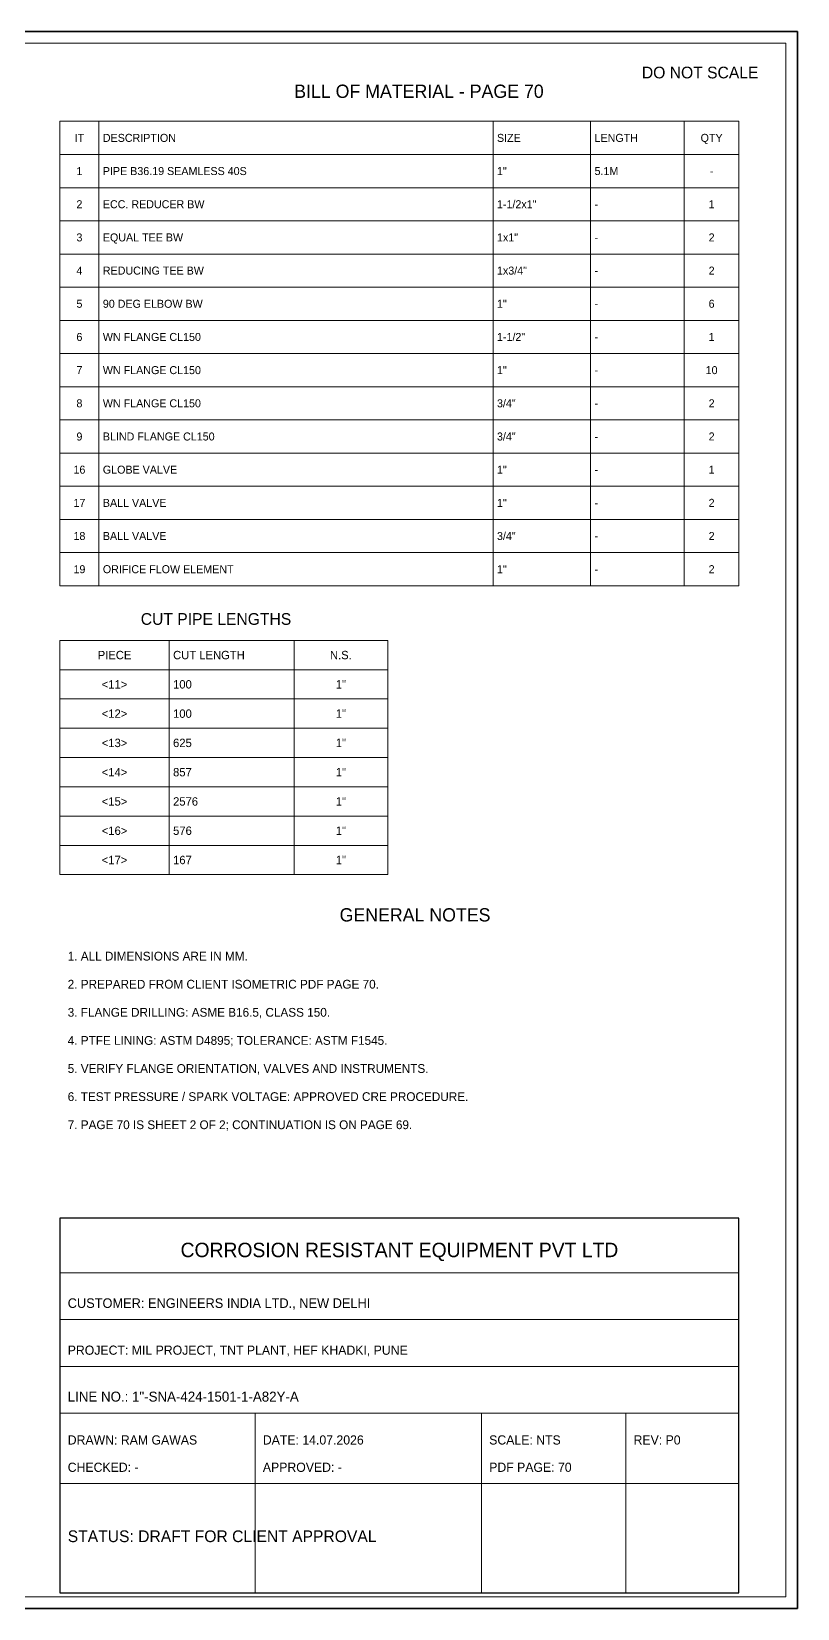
# Model space of a CAD drawing. Header units: millimetres. Extents: x 8 to 586, y 8 to 412.
# Drawn here: x 389.7 to 586, y 8 to 412 of the extents above; entities that cross this region are included whole.
import ezdxf
from ezdxf.enums import TextEntityAlignment as Align

# ---------------------------------------------------------------- set-up
doc = ezdxf.new("R2010")
doc.units = ezdxf.units.MM
for name, color, linetype in [('BORDER', 7, 'Continuous'), ('NOTES', 7, 'Continuous'), ('REVIEW', 1, 'Continuous'), ('TABLE', 7, 'Continuous'), ('TITLE', 7, 'Continuous')]:
    doc.layers.add(name, color=color, linetype=linetype)

msp = doc.modelspace()

# ---------------------------------------------------------------- linework, layer by layer
at = {"layer": 'BORDER', "lineweight": 13}
for p, q in [((397, 94), (571, 94)), ((397, 82), (571, 82)), ((397, 70), (571, 70)), ((397, 58), (571, 58)), ((447, 12), (447, 58)), ((505, 12), (505, 58)), ((542, 12), (542, 58)), ((397, 40), (571, 40))]:
    msp.add_line(p, q, dxfattribs=at)
at = {"layer": 'BORDER', "lineweight": 35}
msp.add_lwpolyline([(8, 8), (586, 8), (586, 412), (8, 412)], close=True, dxfattribs=at)
at = {"layer": 'BORDER', "lineweight": 18}
msp.add_lwpolyline([(11, 11), (583, 11), (583, 409), (11, 409)], close=True, dxfattribs=at)
at = {"layer": 'BORDER', "lineweight": 30}
msp.add_lwpolyline([(397, 12), (571, 12), (571, 108), (397, 108)], close=True, dxfattribs=at)
at = {"layer": 'TABLE', "lineweight": 13}
for p, q in [((407, 270), (407, 389)), ((508, 270), (508, 389)), ((533, 270), (533, 389)), ((557, 270), (557, 389)), ((397, 380.5), (571, 380.5)), ((397, 372), (571, 372)), ((397, 363.5), (571, 363.5)), ((397, 355), (571, 355)), ((397, 346.5), (571, 346.5)), ((397, 338), (571, 338)), ((397, 329.5), (571, 329.5)), ((397, 321), (571, 321)), ((397, 312.5), (571, 312.5)), ((397, 304), (571, 304)), ((397, 295.5), (571, 295.5)), ((397, 287), (571, 287)), ((397, 278.5), (571, 278.5)), ((425, 196), (425, 256)), ((457, 196), (457, 256)), ((397, 248.5), (481, 248.5)), ((397, 241), (481, 241)), ((397, 233.5), (481, 233.5)), ((397, 226), (481, 226)), ((397, 218.5), (481, 218.5)), ((397, 211), (481, 211)), ((397, 203.5), (481, 203.5))]:
    msp.add_line(p, q, dxfattribs=at)
at = {"layer": 'TABLE', "lineweight": 18}
for points in [[(397, 270), (571, 270), (571, 389), (397, 389)], [(397, 196), (481, 196), (481, 256), (397, 256)]]:
    msp.add_lwpolyline(points, close=True, dxfattribs=at)

# ---------------------------------------------------------------- texts
at = {"layer": 'NOTES'}
for s, p in [('1. ALL DIMENSIONS ARE IN MM.', (399, 174)), ('2. PREPARED FROM CLIENT ISOMETRIC PDF PAGE 70.', (399, 166.8)), ('3. FLANGE DRILLING: ASME B16.5, CLASS 150.', (399, 159.6)), ('4. PTFE LINING: ASTM D4895; TOLERANCE: ASTM F1545.', (399, 152.4)), ('5. VERIFY FLANGE ORIENTATION, VALVES AND INSTRUMENTS.', (399, 145.2)), ('6. TEST PRESSURE / SPARK VOLTAGE: APPROVED CRE PROCEDURE.', (399, 138)), ('7. PAGE 70 IS SHEET 2 OF 2; CONTINUATION IS ON PAGE 69.', (399, 130.8))]:
    msp.add_text(s, height=2.25, dxfattribs=at).set_placement(p)
at = {"layer": 'REVIEW'}
msp.add_text('STATUS: DRAFT FOR CLIENT APPROVAL', height=3, dxfattribs=at).set_placement((399, 25))
at = {"layer": 'TABLE'}
for s, height, p in [('IT', 2.05, (402, 383.73)), ('QTY', 2.05, (564, 383.73)), ('1', 2.05, (402, 375.23)), ('-', 2.05, (564, 375.23)), ('2', 2.05, (402, 366.73)), ('1', 2.05, (564, 366.73)), ('3', 2.05, (402, 358.23)), ('2', 2.05, (564, 358.23)), ('4', 2.05, (402, 349.73)), ('2', 2.05, (564, 349.73)), ('5', 2.05, (402, 341.23)), ('6', 2.05, (564, 341.23)), ('6', 2.05, (402, 332.73)), ('1', 2.05, (564, 332.73)), ('7', 2.05, (402, 324.23)), ('10', 2.05, (564, 324.23)), ('8', 2.05, (402, 315.73)), ('2', 2.05, (564, 315.73)), ('9', 2.05, (402, 307.23)), ('2', 2.05, (564, 307.23)), ('16', 2.05, (402, 298.73)), ('1', 2.05, (564, 298.73)), ('17', 2.05, (402, 290.23)), ('2', 2.05, (564, 290.23)), ('18', 2.05, (402, 281.73)), ('2', 2.05, (564, 281.73)), ('19', 2.05, (402, 273.23)), ('2', 2.05, (564, 273.23)), ('PIECE', 2.15, (411, 251.18)), ('N.S.', 2.15, (469, 251.18)), ('<11>', 2.15, (411, 243.68)), ('1"', 2.15, (469, 243.68)), ('<12>', 2.15, (411, 236.18)), ('1"', 2.15, (469, 236.18)), ('<13>', 2.15, (411, 228.68)), ('1"', 2.15, (469, 228.68)), ('<14>', 2.15, (411, 221.18)), ('1"', 2.15, (469, 221.18)), ('<15>', 2.15, (411, 213.68)), ('1"', 2.15, (469, 213.68)), ('<16>', 2.15, (411, 206.18)), ('1"', 2.15, (469, 206.18)), ('<17>', 2.15, (411, 198.68)), ('1"', 2.15, (469, 198.68))]:
    msp.add_text(s, height=height, dxfattribs=at).set_placement(p, align=Align.CENTER)
for s, height, p in [('DESCRIPTION', 2.05, (408, 383.73)), ('SIZE', 2.05, (509, 383.73)), ('LENGTH', 2.05, (534, 383.73)), ('PIPE B36.19 SEAMLESS 40S', 2.05, (408, 375.23)), ('1"', 2.05, (509, 375.23)), ('5.1M', 2.05, (534, 375.23)), ('ECC. REDUCER BW', 2.05, (408, 366.73)), ('1-1/2x1"', 2.05, (509, 366.73)), ('-', 2.05, (534, 366.73)), ('EQUAL TEE BW', 2.05, (408, 358.23)), ('1x1"', 2.05, (509, 358.23)), ('-', 2.05, (534, 358.23)), ('REDUCING TEE BW', 2.05, (408, 349.73)), ('1x3/4"', 2.05, (509, 349.73)), ('-', 2.05, (534, 349.73)), ('90 DEG ELBOW BW', 2.05, (408, 341.23)), ('1"', 2.05, (509, 341.23)), ('-', 2.05, (534, 341.23)), ('WN FLANGE CL150', 2.05, (408, 332.73)), ('1-1/2"', 2.05, (509, 332.73)), ('-', 2.05, (534, 332.73)), ('WN FLANGE CL150', 2.05, (408, 324.23)), ('1"', 2.05, (509, 324.23)), ('-', 2.05, (534, 324.23)), ('WN FLANGE CL150', 2.05, (408, 315.73)), ('3/4"', 2.05, (509, 315.73)), ('-', 2.05, (534, 315.73)), ('BLIND FLANGE CL150', 2.05, (408, 307.23)), ('3/4"', 2.05, (509, 307.23)), ('-', 2.05, (534, 307.23)), ('GLOBE VALVE', 2.05, (408, 298.73)), ('1"', 2.05, (509, 298.73)), ('-', 2.05, (534, 298.73)), ('BALL VALVE', 2.05, (408, 290.23)), ('1"', 2.05, (509, 290.23)), ('-', 2.05, (534, 290.23)), ('BALL VALVE', 2.05, (408, 281.73)), ('3/4"', 2.05, (509, 281.73)), ('-', 2.05, (534, 281.73)), ('ORIFICE FLOW ELEMENT', 2.05, (408, 273.23)), ('1"', 2.05, (509, 273.23)), ('-', 2.05, (534, 273.23)), ('CUT LENGTH', 2.15, (426, 251.18)), ('100', 2.15, (426, 243.68)), ('100', 2.15, (426, 236.18)), ('625', 2.15, (426, 228.68)), ('857', 2.15, (426, 221.18)), ('2576', 2.15, (426, 213.68)), ('576', 2.15, (426, 206.18)), ('167', 2.15, (426, 198.68))]:
    msp.add_text(s, height=height, dxfattribs=at).set_placement(p)
at = {"layer": 'TITLE'}
msp.add_text('DO NOT SCALE', height=3, dxfattribs=at).set_placement((576, 400), align=Align.RIGHT)
for s, height, p in [('BILL OF MATERIAL - PAGE 70', 3.4, (489, 395)), ('CUT PIPE LENGTHS', 3, (437, 260)), ('GENERAL NOTES', 3.4, (488, 184)), ('CORROSION RESISTANT EQUIPMENT PVT LTD', 3.7, (484, 98))]:
    msp.add_text(s, height=height, dxfattribs=at).set_placement(p, align=Align.CENTER)
for s, height, p in [('CUSTOMER: ENGINEERS INDIA LTD., NEW DELHI', 2.45, (399, 85)), ('PROJECT: MIL PROJECT, TNT PLANT, HEF KHADKI, PUNE', 2.35, (399, 73)), ('LINE NO.: 1"-SNA-424-1501-1-A82Y-A', 2.55, (399, 61)), ('DRAWN: RAM GAWAS', 2.35, (399, 50)), ('DATE: 14.07.2026', 2.35, (449, 50)), ('SCALE: NTS', 2.35, (507, 50)), ('REV: P0', 2.35, (544, 50)), ('CHECKED: -', 2.35, (399, 43)), ('APPROVED: -', 2.35, (449, 43)), ('PDF PAGE: 70', 2.35, (507, 43))]:
    msp.add_text(s, height=height, dxfattribs=at).set_placement(p)

doc.saveas('drawing.dxf')
